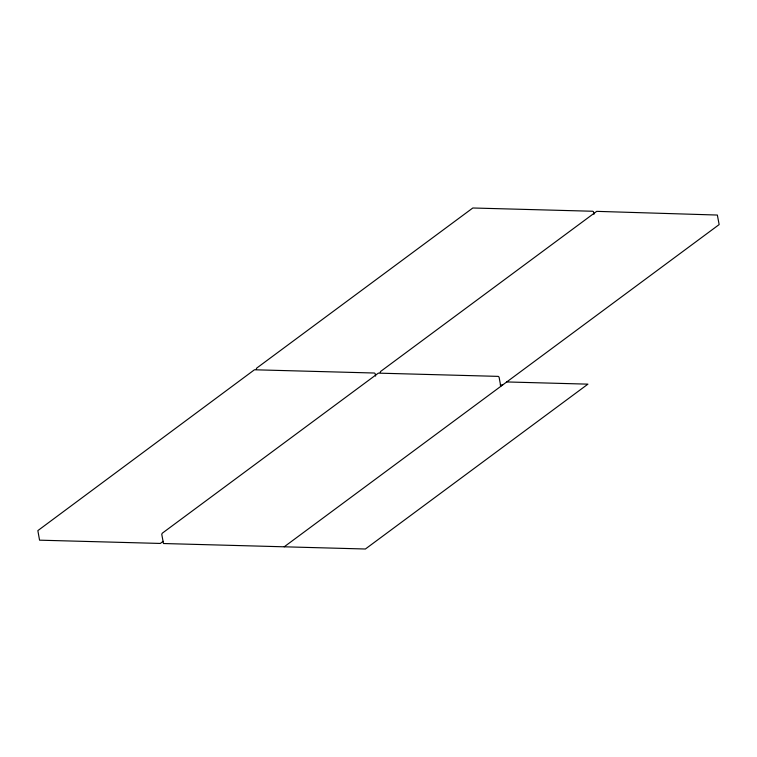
<?xml version="1.0" encoding="UTF-8"?>
<svg xmlns="http://www.w3.org/2000/svg" width="757" height="757" viewBox="0 0 757 757"><rect width="100%" height="100%" fill="white"/><g stroke="black" fill="none" stroke-linecap="round" stroke-linejoin="round"><path stroke-width="1.14" d="M163.171 541.331L160.323 543.441L39.563 540.176L37.85 530.619L254.447 369.776L374.365 373.021L375.094 373.466L375.614 376.078M284.216 546.8L719.15 224.583L717.352 215.045L596.705 211.354L380.62 371.441L380.128 372.52M506.745 381.944L587.924 384.149L365.394 549.005L163.455 543.526L161.761 534.3L162.253 533.221L378.339 373.135L498.257 376.38L499.081 377.128L500.784 386.363M500.235 384.963L502.582 385.02M593.98 214.297L593.46 211.686L592.731 211.25L472.813 207.995L256.727 368.082L256.235 369.161"/></g></svg>
